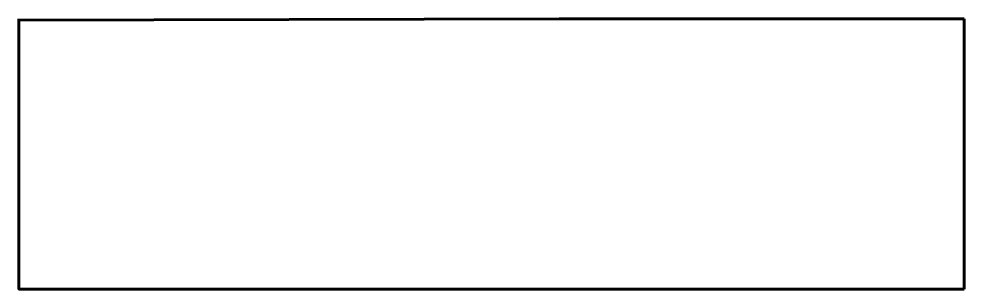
# Model space of a CAD drawing. Header units: millimetres. Extents: x -12 to -5, y -1.04 to 0.96.
import ezdxf

# ---------------------------------------------------------------- set-up
doc = ezdxf.new("R2010")
doc.units = ezdxf.units.MM
doc.linetypes.add('K5LT_BASIC', pattern=[0])

msp = doc.modelspace()

# ---------------------------------------------------------------- linework, layer by layer
at = {"color": 150, "linetype": 'K5LT_BASIC', "lineweight": 60, "true_color": 0x0080ff}
for p, q in [((-8, 0.9568), (-12.0005, 0.9465)), ((-8, 0.9568), (-5, 0.9568)), ((-5, -1.0432), (-5, 0.9568))]:
    msp.add_line(p, q, dxfattribs=at)
msp.add_lwpolyline([(-12.0005, 0.9568), (-12.0005, -1.0432), (-5, -1.0432)], dxfattribs=at)

doc.saveas('drawing.dxf')
